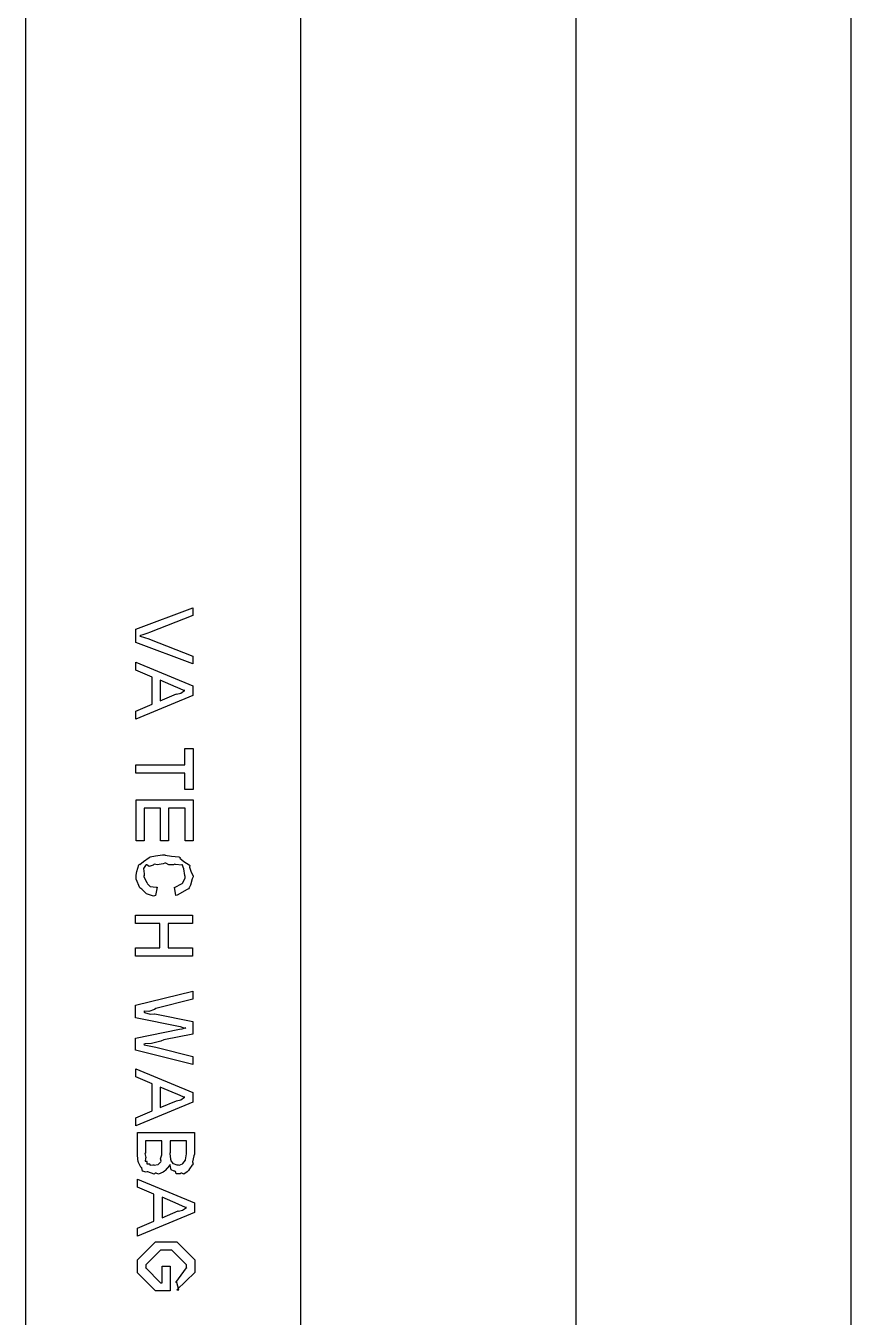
# Model space of a CAD drawing. Extents: x 0.2 to 11.6, y 0.3 to 16.2.
# Drawn here: x 2.137 to 2.912, y 1.379 to 2.591 of the extents above; entities that cross this region are included whole.
import ezdxf

# ---------------------------------------------------------------- set-up
doc = ezdxf.new("R2010")
doc.units = 0
doc.header["$MEASUREMENT"] = 0

msp = doc.modelspace()

# ---------------------------------------------------------------- linework, layer by layer
at = {"color": 0}
for p, q in [((2.13667, 0.530003), (2.13667, 4.18001)), ((2.39501, 0.530003), (2.39501, 4.18001)), ((2.65332, 0.530003), (2.65332, 4.18001)), ((2.91168, 0.530003), (2.91168, 4.18001)), ((2.23986, 2.02458), (2.29346, 2.04476)), ((2.29346, 2.0376), (2.25288, 2.02154)), ((2.29346, 2.04476), (2.29346, 2.0376)), ((2.23986, 2.01221), (2.23986, 2.02458)), ((2.23986, 2.02458), (2.23986, 2.02458)), ((2.24442, 2.01872), (2.24376, 2.0185)), ((2.24376, 2.0185), (2.24419, 2.01818)), ((2.24419, 2.01818), (2.25211, 2.01557)), ((2.24642, 2.01942), (2.24442, 2.01872)), ((2.25125, 2.02106), (2.24642, 2.01942)), ((2.25288, 2.02154), (2.25125, 2.02106)), ((2.25211, 2.01557), (2.25288, 2.01525)), ((2.25288, 2.01525), (2.29346, 1.99919)), ((2.29346, 1.99203), (2.23986, 2.01221)), ((2.23996, 1.99382), (2.29357, 1.97146)), ((2.23996, 1.98622), (2.23996, 1.99382)), ((2.23996, 1.99382), (2.23996, 1.99382)), ((2.29346, 1.99919), (2.29346, 1.99203)), ((2.25537, 1.97971), (2.23996, 1.98622)), ((2.25537, 1.95432), (2.25537, 1.97971)), ((2.26297, 1.97667), (2.26297, 1.95736)), ((2.27794, 1.97038), (2.26297, 1.97667)), ((2.26297, 1.97667), (2.26297, 1.97667)), ((2.26297, 1.95736), (2.27815, 1.96386)), ((2.27875, 1.97006), (2.27794, 1.97038)), ((2.27815, 1.96386), (2.27826, 1.9636)), ((2.27826, 1.9636), (2.28222, 1.96468)), ((2.2851, 1.96724), (2.27875, 1.97006)), ((2.28222, 1.96468), (2.28581, 1.96707)), ((2.28597, 1.96712), (2.2851, 1.96724)), ((2.28581, 1.96707), (2.28597, 1.96712)), ((2.29357, 1.97146), (2.29357, 1.96257)), ((2.29357, 1.96257), (2.23996, 1.94021)), ((2.23996, 1.94781), (2.25537, 1.95432)), ((2.23996, 1.94021), (2.23996, 1.94781)), ((2.28608, 1.89725), (2.28608, 1.91265)), ((2.28608, 1.91265), (2.29368, 1.91265)), ((2.29368, 1.91265), (2.29368, 1.87424)), ((2.24007, 1.89725), (2.28608, 1.89725)), ((2.24007, 1.88965), (2.24007, 1.89725)), ((2.24007, 1.89725), (2.24007, 1.89725)), ((2.28608, 1.88965), (2.24007, 1.88965)), ((2.28608, 1.87424), (2.28608, 1.88965)), ((2.29368, 1.87424), (2.28608, 1.87424)), ((2.24018, 1.86436), (2.29378, 1.86436)), ((2.24018, 1.82596), (2.24018, 1.86436)), ((2.24018, 1.86436), (2.24018, 1.86436)), ((2.26318, 1.85656), (2.24778, 1.85656)), ((2.24778, 1.85656), (2.24778, 1.82596)), ((2.26318, 1.82596), (2.26318, 1.85656)), ((2.28618, 1.85656), (2.27078, 1.85656)), ((2.27078, 1.85656), (2.27078, 1.82596)), ((2.28618, 1.82596), (2.28618, 1.85656)), ((2.29378, 1.86436), (2.29378, 1.82596)), ((2.24778, 1.82596), (2.24018, 1.82596)), ((2.27078, 1.82596), (2.26318, 1.82596)), ((2.29378, 1.82596), (2.28618, 1.82596)), ((2.24376, 1.80387), (2.24729, 1.80658)), ((2.24729, 1.80658), (2.25239, 1.81044)), ((2.25239, 1.81044), (2.25347, 1.81082)), ((2.25347, 1.81082), (2.25851, 1.81196)), ((2.25347, 1.81082), (2.25347, 1.81082)), ((2.25851, 1.81196), (2.26514, 1.81299)), ((2.26514, 1.81299), (2.26736, 1.81299)), ((2.26736, 1.81299), (2.26764, 1.8125)), ((2.26764, 1.8125), (2.27333, 1.81158)), ((2.27333, 1.81158), (2.28049, 1.81082)), ((2.28049, 1.81082), (2.28147, 1.81039)), ((2.28147, 1.81039), (2.28136, 1.80963)), ((2.28136, 1.80963), (2.28504, 1.80664)), ((2.28504, 1.80664), (2.29004, 1.8036)), ((2.24024, 1.79378), (2.24104, 1.79725)), ((2.24104, 1.79725), (2.24294, 1.80333)), ((2.24294, 1.80333), (2.24349, 1.8041)), ((2.24349, 1.8041), (2.24376, 1.80387)), ((2.24908, 1.8029), (2.24713, 1.80003)), ((2.24713, 1.80003), (2.24783, 1.79497)), ((2.24783, 1.79497), (2.24783, 1.79324)), ((2.25, 1.80344), (2.24908, 1.8029)), ((2.25037, 1.80333), (2.25, 1.80344)), ((2.25256, 1.80176), (2.25037, 1.80333)), ((2.25618, 1.80306), (2.25256, 1.80176)), ((2.25694, 1.80387), (2.25618, 1.80306)), ((2.2576, 1.8041), (2.25694, 1.80387)), ((2.26014, 1.80333), (2.2576, 1.8041)), ((2.26574, 1.80442), (2.26014, 1.80333)), ((2.26736, 1.80518), (2.26574, 1.80442)), ((2.26822, 1.80518), (2.26736, 1.80518)), ((2.27094, 1.8035), (2.26822, 1.80518)), ((2.27533, 1.8035), (2.27094, 1.8035)), ((2.27647, 1.8041), (2.27533, 1.8035)), ((2.27718, 1.80387), (2.27647, 1.8041)), ((2.28304, 1.80306), (2.27718, 1.80387)), ((2.28342, 1.80365), (2.28304, 1.80306)), ((2.28494, 1.79964), (2.28342, 1.80371)), ((2.28342, 1.80371), (2.28342, 1.80365)), ((2.28586, 1.79346), (2.28494, 1.79964)), ((2.29004, 1.8036), (2.29058, 1.80279)), ((2.29058, 1.80279), (2.29036, 1.80132)), ((2.29036, 1.80132), (2.29189, 1.7965)), ((2.29189, 1.7965), (2.29383, 1.79324)), ((2.24024, 1.7926), (2.24024, 1.79378)), ((2.24024, 1.78993), (2.24024, 1.7926)), ((2.24365, 1.7819), (2.24024, 1.78993)), ((2.24783, 1.79324), (2.24729, 1.79269)), ((2.24729, 1.79269), (2.25032, 1.78679)), ((2.25032, 1.78679), (2.25086, 1.78629)), ((2.25086, 1.78629), (2.25065, 1.78581)), ((2.25065, 1.78581), (2.25331, 1.78304)), ((2.25331, 1.78304), (2.25896, 1.78261)), ((2.25999, 1.78239), (2.25846, 1.77458)), ((2.25896, 1.78261), (2.25999, 1.78239)), ((2.25999, 1.78239), (2.25999, 1.78239)), ((2.27756, 1.77458), (2.27626, 1.78239)), ((2.27626, 1.78239), (2.27642, 1.78233)), ((2.27642, 1.78233), (2.28342, 1.78586)), ((2.28342, 1.78586), (2.28385, 1.78629)), ((2.28385, 1.78629), (2.28624, 1.79101)), ((2.28385, 1.78629), (2.28385, 1.78629)), ((2.28624, 1.7926), (2.28586, 1.79346)), ((2.28624, 1.79101), (2.28624, 1.7926)), ((2.29124, 1.7844), (2.2901, 1.78174)), ((2.29297, 1.79031), (2.29124, 1.7844)), ((2.29383, 1.79215), (2.29297, 1.79031)), ((2.29383, 1.79324), (2.29383, 1.79215)), ((2.24479, 1.78131), (2.24365, 1.7819)), ((2.24556, 1.78054), (2.24479, 1.78131)), ((2.25, 1.7761), (2.24556, 1.78054)), ((2.25663, 1.77414), (2.25, 1.7761)), ((2.25846, 1.77458), (2.25663, 1.77414)), ((2.27886, 1.7749), (2.27756, 1.77458)), ((2.28814, 1.78017), (2.27886, 1.7749)), ((2.2895, 1.78108), (2.28814, 1.78017)), ((2.2901, 1.78174), (2.2895, 1.78108)), ((2.23958, 1.75624), (2.29318, 1.75624)), ((2.23958, 1.74843), (2.23958, 1.75624)), ((2.23958, 1.75624), (2.23958, 1.75624)), ((2.26258, 1.74843), (2.23958, 1.74843)), ((2.26258, 1.72564), (2.26258, 1.74843)), ((2.29318, 1.74843), (2.27018, 1.74843)), ((2.27018, 1.74843), (2.27018, 1.72564)), ((2.29318, 1.75624), (2.29318, 1.74843)), ((2.23958, 1.71783), (2.23958, 1.72564)), ((2.23958, 1.72564), (2.26258, 1.72564)), ((2.27018, 1.72564), (2.29318, 1.72564)), ((2.29318, 1.72564), (2.29318, 1.71783)), ((2.29318, 1.71783), (2.23958, 1.71783)), ((2.23975, 1.67165), (2.29335, 1.6849)), ((2.29335, 1.67731), (2.25863, 1.66862)), ((2.29335, 1.6849), (2.29335, 1.67731)), ((2.23975, 1.65994), (2.23975, 1.67165)), ((2.23975, 1.67165), (2.23975, 1.67165)), ((2.24826, 1.66601), (2.24735, 1.66581)), ((2.24735, 1.66581), (2.24815, 1.66482)), ((2.24815, 1.66482), (2.25342, 1.66336)), ((2.25233, 1.66575), (2.24826, 1.66601)), ((2.25738, 1.66754), (2.25233, 1.66575)), ((2.25342, 1.66336), (2.25749, 1.66374)), ((2.25863, 1.66862), (2.25738, 1.66754)), ((2.25749, 1.66374), (2.25776, 1.66362)), ((2.25776, 1.66362), (2.29335, 1.65647)), ((2.28162, 1.65147), (2.23975, 1.65994)), ((2.23975, 1.64085), (2.28097, 1.64931)), ((2.28097, 1.64931), (2.28342, 1.64936)), ((2.28097, 1.64931), (2.28097, 1.64931)), ((2.28207, 1.65136), (2.28162, 1.65147)), ((2.28597, 1.6499), (2.28207, 1.65136)), ((2.28342, 1.64936), (2.28597, 1.65039)), ((2.28597, 1.65039), (2.28683, 1.65039)), ((2.28683, 1.65039), (2.28597, 1.6499)), ((2.29335, 1.65647), (2.29335, 1.64453)), ((2.23975, 1.62935), (2.23975, 1.64085)), ((2.26346, 1.63796), (2.25467, 1.63574)), ((2.26622, 1.63911), (2.26346, 1.63796)), ((2.29335, 1.64453), (2.26622, 1.63911)), ((2.29357, 1.6161), (2.23975, 1.62935)), ((2.24875, 1.63547), (2.24735, 1.63519)), ((2.24735, 1.63519), (2.24767, 1.6345)), ((2.24767, 1.6345), (2.25879, 1.63226)), ((2.25467, 1.63574), (2.24875, 1.63547)), ((2.25879, 1.63226), (2.25993, 1.63194)), ((2.25993, 1.63194), (2.29335, 1.62349)), ((2.29335, 1.62349), (2.29357, 1.6161)), ((2.23986, 1.61203), (2.29346, 1.58968)), ((2.23986, 1.60444), (2.23986, 1.61203)), ((2.23986, 1.61203), (2.23986, 1.61203)), ((2.25526, 1.59793), (2.23986, 1.60444)), ((2.25526, 1.57254), (2.25526, 1.59793)), ((2.26286, 1.59489), (2.26286, 1.57557)), ((2.27783, 1.5886), (2.26286, 1.59489)), ((2.26286, 1.59489), (2.26286, 1.59489)), ((2.27864, 1.58828), (2.27783, 1.5886)), ((2.285, 1.58544), (2.27864, 1.58828)), ((2.29346, 1.58968), (2.29346, 1.58079)), ((2.29346, 1.58079), (2.23986, 1.55843)), ((2.26286, 1.57557), (2.27806, 1.58208)), ((2.27806, 1.58208), (2.27815, 1.58182)), ((2.27815, 1.58182), (2.28211, 1.5829)), ((2.28211, 1.5829), (2.28569, 1.58529)), ((2.28586, 1.58535), (2.285, 1.58544)), ((2.28569, 1.58529), (2.28586, 1.58535)), ((2.23986, 1.56603), (2.25526, 1.57254)), ((2.23986, 1.55843), (2.23986, 1.56603)), ((2.24149, 1.55231), (2.29508, 1.55231)), ((2.24149, 1.53276), (2.24149, 1.55231)), ((2.24149, 1.55231), (2.24149, 1.55231)), ((2.29508, 1.55231), (2.29508, 1.5319)), ((2.24908, 1.54449), (2.24908, 1.53276)), ((2.26449, 1.54449), (2.24908, 1.54449)), ((2.24908, 1.54449), (2.24908, 1.54449)), ((2.26449, 1.53256), (2.26449, 1.54449)), ((2.27208, 1.54449), (2.27208, 1.53342)), ((2.28749, 1.54449), (2.27208, 1.54449)), ((2.27208, 1.54449), (2.27208, 1.54449)), ((2.28749, 1.53429), (2.28749, 1.54449)), ((2.24149, 1.53076), (2.24149, 1.53276)), ((2.24214, 1.52474), (2.24149, 1.53076)), ((2.24908, 1.53276), (2.24858, 1.53239)), ((2.24858, 1.53239), (2.24924, 1.52886)), ((2.24892, 1.52794), (2.24881, 1.52539)), ((2.24929, 1.52865), (2.24892, 1.52794)), ((2.24924, 1.52886), (2.24929, 1.52865)), ((2.26324, 1.5275), (2.26449, 1.53131)), ((2.26361, 1.52518), (2.26324, 1.5275)), ((2.26449, 1.53131), (2.26449, 1.53256)), ((2.27208, 1.53342), (2.27181, 1.53256)), ((2.27181, 1.53256), (2.27262, 1.52724)), ((2.28662, 1.52647), (2.28749, 1.53233)), ((2.28749, 1.53233), (2.28749, 1.53429)), ((2.29428, 1.53022), (2.29318, 1.52458)), ((2.29508, 1.5319), (2.29428, 1.53022)), ((2.24235, 1.52474), (2.24214, 1.52474)), ((2.24251, 1.52419), (2.24235, 1.52474)), ((2.24457, 1.51958), (2.24251, 1.52419)), ((2.24517, 1.51932), (2.24457, 1.51958)), ((2.2455, 1.51893), (2.24517, 1.51932)), ((2.24631, 1.51579), (2.2455, 1.51893)), ((2.24978, 1.51503), (2.24631, 1.51579)), ((2.24881, 1.52539), (2.25043, 1.52522)), ((2.2506, 1.5154), (2.24978, 1.51503)), ((2.2506, 1.52496), (2.25032, 1.52463)), ((2.25032, 1.52463), (2.25043, 1.52279)), ((2.25043, 1.52522), (2.2506, 1.52496)), ((2.25043, 1.52279), (2.25271, 1.52274)), ((2.25114, 1.51519), (2.2506, 1.5154)), ((2.25271, 1.52274), (2.25299, 1.52257)), ((2.25299, 1.52257), (2.25288, 1.52251)), ((2.25288, 1.52251), (2.25336, 1.52143)), ((2.25336, 1.52143), (2.25597, 1.52171)), ((2.25597, 1.52171), (2.25689, 1.52171)), ((2.25689, 1.52171), (2.25717, 1.52143)), ((2.25717, 1.52143), (2.26069, 1.52208)), ((2.26069, 1.52208), (2.26101, 1.52214)), ((2.26101, 1.52214), (2.26351, 1.52474)), ((2.26101, 1.52214), (2.26101, 1.52214)), ((2.26351, 1.52474), (2.26361, 1.52518)), ((2.26361, 1.52518), (2.26361, 1.52518)), ((2.26687, 1.51606), (2.26568, 1.51508)), ((2.26747, 1.51644), (2.26687, 1.51606)), ((2.2716, 1.52115), (2.26747, 1.51644)), ((2.27208, 1.52214), (2.2716, 1.52115)), ((2.27235, 1.52149), (2.27208, 1.52214)), ((2.27311, 1.51714), (2.27235, 1.52149)), ((2.27274, 1.52692), (2.27257, 1.5261)), ((2.27257, 1.5261), (2.27479, 1.52322)), ((2.27262, 1.52724), (2.27274, 1.52692)), ((2.2761, 1.51579), (2.27311, 1.51714)), ((2.27479, 1.52322), (2.27513, 1.523)), ((2.27513, 1.523), (2.27513, 1.523)), ((2.27513, 1.523), (2.27854, 1.52171)), ((2.27664, 1.51606), (2.2761, 1.51579)), ((2.27707, 1.51574), (2.27664, 1.51606)), ((2.27783, 1.51329), (2.27707, 1.51574)), ((2.27854, 1.52171), (2.27968, 1.52171)), ((2.27968, 1.52171), (2.27968, 1.52171)), ((2.27968, 1.52171), (2.2806, 1.52165)), ((2.2806, 1.52165), (2.28369, 1.52279)), ((2.28369, 1.52279), (2.28401, 1.523)), ((2.28401, 1.523), (2.28651, 1.5261)), ((2.28401, 1.523), (2.28401, 1.523)), ((2.28651, 1.5261), (2.28662, 1.52647)), ((2.28662, 1.52647), (2.28662, 1.52647)), ((2.28879, 1.51606), (2.28808, 1.51514)), ((2.28928, 1.51639), (2.28879, 1.51606)), ((2.29025, 1.51818), (2.28928, 1.51639)), ((2.29258, 1.52115), (2.29025, 1.51818)), ((2.29357, 1.52192), (2.29258, 1.52115)), ((2.29318, 1.52458), (2.29372, 1.52246)), ((2.29372, 1.52246), (2.29357, 1.52192)), ((2.2416, 1.50851), (2.29519, 1.48617)), ((2.2416, 1.50092), (2.2416, 1.50851)), ((2.2416, 1.50851), (2.2416, 1.50851)), ((2.25726, 1.51313), (2.25114, 1.51519)), ((2.25819, 1.51389), (2.25726, 1.51313)), ((2.25896, 1.51389), (2.25819, 1.51389)), ((2.26139, 1.51303), (2.25896, 1.51389)), ((2.26568, 1.51508), (2.26139, 1.51303)), ((2.28147, 1.51346), (2.27783, 1.51329)), ((2.2825, 1.51389), (2.28147, 1.51346)), ((2.2831, 1.51389), (2.2825, 1.51389)), ((2.285, 1.51303), (2.2831, 1.51389)), ((2.28808, 1.51514), (2.285, 1.51303)), ((2.257, 1.49442), (2.2416, 1.50092)), ((2.257, 1.46903), (2.257, 1.49442)), ((2.2646, 1.49137), (2.2646, 1.47206)), ((2.27957, 1.48508), (2.2646, 1.49137)), ((2.2646, 1.49137), (2.2646, 1.49137)), ((2.28039, 1.48475), (2.27957, 1.48508)), ((2.27989, 1.47831), (2.28385, 1.47939)), ((2.28674, 1.48193), (2.28039, 1.48475)), ((2.28385, 1.47939), (2.28743, 1.48178)), ((2.2876, 1.48182), (2.28674, 1.48193)), ((2.28743, 1.48178), (2.2876, 1.48182)), ((2.29519, 1.48617), (2.29519, 1.47726)), ((2.29519, 1.47726), (2.2416, 1.45492)), ((2.2416, 1.46251), (2.257, 1.46903)), ((2.2646, 1.47206), (2.27979, 1.47857)), ((2.27979, 1.47857), (2.27989, 1.47831)), ((2.2416, 1.45492), (2.2416, 1.46251)), ((2.24164, 1.43267), (2.25857, 1.4496)), ((2.25857, 1.4496), (2.26812, 1.4496)), ((2.26812, 1.4496), (2.27832, 1.4496)), ((2.27832, 1.4496), (2.29525, 1.43267)), ((2.24164, 1.42421), (2.24164, 1.43267)), ((2.26313, 1.44179), (2.24924, 1.42811)), ((2.26833, 1.44179), (2.26313, 1.44179)), ((2.27376, 1.44179), (2.26833, 1.44179)), ((2.28765, 1.42811), (2.27376, 1.44179)), ((2.29525, 1.43267), (2.29525, 1.42486)), ((2.24164, 1.42051), (2.24164, 1.42421)), ((2.25857, 1.4036), (2.24164, 1.42051)), ((2.24924, 1.42811), (2.24924, 1.42486)), ((2.24924, 1.42486), (2.24924, 1.42508)), ((2.24924, 1.42508), (2.26313, 1.41118)), ((2.26465, 1.4266), (2.27225, 1.4266)), ((2.26465, 1.41118), (2.26465, 1.4266)), ((2.26465, 1.4266), (2.26465, 1.4266)), ((2.27225, 1.4266), (2.27225, 1.4036)), ((2.27767, 1.4114), (2.28765, 1.42529)), ((2.29525, 1.42074), (2.27832, 1.40446)), ((2.28765, 1.42486), (2.28765, 1.42811)), ((2.28765, 1.42529), (2.28765, 1.42486)), ((2.29525, 1.42486), (2.29525, 1.42074)), ((2.26313, 1.41118), (2.26465, 1.41118)), ((2.27854, 1.4114), (2.27767, 1.4114)), ((2.28049, 1.40446), (2.27854, 1.4114)), ((2.27225, 1.4036), (2.25857, 1.4036)), ((2.27832, 1.40446), (2.28049, 1.40446))]:
    msp.add_line(p, q, dxfattribs=at)

doc.saveas('drawing.dxf')
